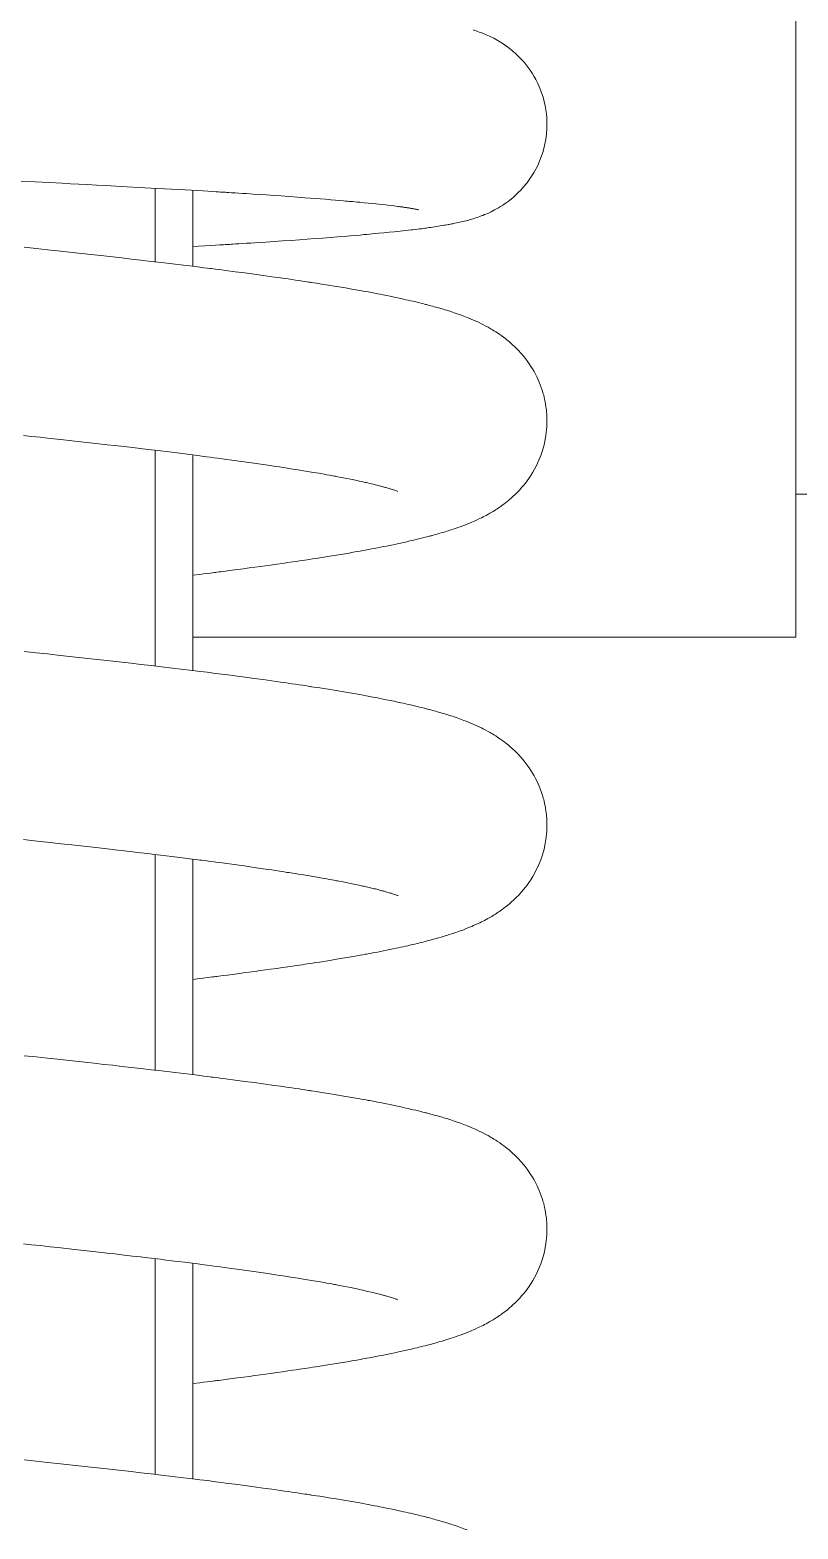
# Model space of a CAD drawing. Extents: x 104.2 to 172.2, y 134.1 to 160.6.
# Drawn here: x 150.598 to 151.872, y 141.148 to 143.634 of the extents above; entities that cross this region are included whole.
import ezdxf

# ---------------------------------------------------------------- set-up
doc = ezdxf.new("R2010")
doc.units = 0
doc.header["$LTSCALE"] = 0.5
doc.header["$MEASUREMENT"] = 0
doc.layers.add('AM_5', color=3, linetype='CONTINUOUS', lineweight=15)

msp = doc.modelspace()

# ---------------------------------------------------------------- linework, layer by layer
at = {"layer": 'AM_5', "color": 0, "ltscale": 0.75}
for p, q in [((151.86848, 145.50239), (151.86848, 142.62739)), ((150.80598, 143.24976), (150.80598, 143.37179)), ((150.80598, 142.57939), (150.80598, 142.93713)), ((151.86848, 142.86414), (153.3959, 142.86414)), ((150.86848, 142.62739), (151.86848, 142.62739)), ((150.80598, 141.90903), (150.80598, 142.26677)), ((150.80598, 141.23867), (150.80598, 141.5964))]:
    msp.add_line(p, q, dxfattribs=at)
at = {"layer": 'AM_5', "color": 0, "ltscale": 0.75, "flags": 128}
for points in [[(151.3334, 143.63428), (151.33476, 143.63386), (151.33639, 143.63334), (151.33813, 143.63277), (151.34058, 143.63194), (151.34346, 143.63093), (151.34646, 143.62983), (151.34896, 143.62887), (151.35099, 143.62806), (151.35291, 143.62728), (151.35516, 143.62633), (151.35773, 143.6252), (151.36066, 143.62386), (151.36395, 143.62228), (151.36758, 143.62044), (151.37571, 143.61594), (151.38334, 143.61117), (151.39075, 143.60597), (151.39848, 143.59988), (151.4049, 143.5942), (151.41155, 143.58764), (151.41774, 143.58078), (151.42308, 143.57418), (151.42766, 143.56788), (151.43098, 143.56288), (151.43405, 143.55785), (151.43731, 143.55201), (151.44064, 143.54537), (151.44389, 143.53801), (151.44693, 143.53003), (151.44927, 143.52278), (151.45126, 143.51545), (151.45281, 143.50844), (151.45398, 143.50175), (151.45483, 143.49537), (151.45542, 143.4889), (151.45576, 143.48194), (151.45568, 143.47129), (151.45501, 143.46186), (151.45378, 143.45255), (151.45186, 143.44268), (151.4493, 143.43288), (151.44529, 143.42107), (151.44044, 143.40979), (151.43441, 143.39833), (151.42702, 143.38676), (151.42224, 143.3803), (151.41711, 143.37405), (151.41233, 143.36876), (151.40817, 143.3645), (151.40544, 143.36187), (151.40303, 143.35965), (151.40004, 143.35702), (151.3963, 143.3539), (151.39134, 143.35003), (151.38665, 143.34664), (151.38242, 143.34379), (151.37872, 143.34144), (151.37561, 143.33957), (151.37316, 143.33815), (151.37117, 143.33704), (151.36898, 143.33586), (151.36622, 143.33442), (151.36313, 143.33289), (151.3597, 143.33126), (151.35597, 143.32959), (151.35214, 143.32797), (151.34936, 143.32685), (151.34677, 143.32585), (151.34419, 143.3249), (151.34159, 143.32397), (151.33877, 143.32301), (151.33615, 143.32215), (151.33337, 143.32127), (151.3309, 143.32053), (151.32883, 143.31992), (151.32718, 143.31945), (151.3259, 143.31909), (151.32383, 143.31853), (151.32156, 143.31793), (151.31907, 143.31729), (151.31637, 143.31662), (151.31349, 143.31594), (151.31078, 143.31531), (151.3083, 143.31476), (151.30574, 143.31421), (151.30282, 143.3136), (151.29963, 143.31296), (151.29739, 143.31252), (151.29549, 143.31215), (151.29372, 143.31182), (151.29179, 143.31146), (151.28967, 143.31108), (151.28745, 143.31069), (151.28518, 143.31029), (151.28186, 143.30973), (151.27868, 143.30921), (151.27578, 143.30875), (151.27282, 143.30828), (151.2694, 143.30776), (151.26637, 143.30731), (151.26317, 143.30685), (151.26024, 143.30643), (151.25762, 143.30607), (151.25534, 143.30576), (151.25315, 143.30546), (151.2506, 143.30512), (151.24765, 143.30474), (151.24429, 143.30431), (151.24088, 143.30388), (151.23691, 143.30339), (151.23351, 143.30299), (151.23034, 143.30261), (151.22625, 143.30214), (151.22163, 143.30162), (151.21686, 143.30109), (151.21202, 143.30057), (151.20713, 143.30005), (151.2021, 143.29953), (151.19385, 143.29869), (151.18524, 143.29785), (151.17708, 143.29706), (151.17128, 143.29652), (151.16597, 143.29603), (151.16124, 143.29559), (151.15699, 143.29521), (151.15241, 143.2948), (151.14566, 143.29421), (151.13804, 143.29355), (151.12949, 143.29283), (151.11924, 143.29198), (151.10812, 143.29108), (151.09634, 143.29014), (151.0839, 143.28918), (151.07075, 143.28819), (151.05826, 143.28727), (151.04516, 143.28632), (151.03146, 143.28536), (151.01713, 143.28437), (151.00291, 143.28341), (150.98935, 143.28251), (150.97647, 143.28167), (150.96434, 143.2809), (150.95758, 143.28047), (150.9511, 143.28006), (150.9449, 143.27968), (150.93933, 143.27934), (150.93491, 143.27907), (150.93165, 143.27887), (150.92965, 143.27875), (150.92792, 143.27864), (150.92556, 143.2785), (150.92259, 143.27832), (150.91899, 143.27811), (150.91313, 143.27776), (150.9061, 143.27734), (150.89789, 143.27686), (150.88844, 143.27631), (150.87774, 143.27569), (150.86848, 143.27516)], [(151.24277, 143.33609), (151.2427, 143.3361), (151.24255, 143.33614), (151.24232, 143.3362), (151.24196, 143.33628), (151.24145, 143.33639), (151.24079, 143.33653), (151.23998, 143.3367), (151.23885, 143.33693), (151.23777, 143.33714), (151.23677, 143.33733), (151.23562, 143.33755), (151.23426, 143.33779), (151.2332, 143.33798), (151.232, 143.33818), (151.23066, 143.33841), (151.22916, 143.33866), (151.22774, 143.33888), (151.22648, 143.33908), (151.22549, 143.33924), (151.22467, 143.33936), (151.22382, 143.33949), (151.22272, 143.33966), (151.22136, 143.33986), (151.21973, 143.3401), (151.21808, 143.34033), (151.21662, 143.34054), (151.21531, 143.34072), (151.21423, 143.34087), (151.2131, 143.34102), (151.21178, 143.3412), (151.21027, 143.3414), (151.20858, 143.34162), (151.20227, 143.34242), (151.19565, 143.34322), (151.18848, 143.34405), (151.18274, 143.34468), (151.17722, 143.34527), (151.1719, 143.34583), (151.16602, 143.34643), (151.15939, 143.3471), (151.15239, 143.34778), (151.14536, 143.34845), (151.14097, 143.34886), (151.13689, 143.34924), (151.13332, 143.34957), (151.13028, 143.34984), (151.12768, 143.35007), (151.12488, 143.35032), (151.12174, 143.3506), (151.11828, 143.3509), (151.11213, 143.35144), (151.10509, 143.35204), (151.09712, 143.3527), (151.08847, 143.35341), (151.07206, 143.35472), (151.05439, 143.35608), (151.03539, 143.35749), (151.01502, 143.35894), (151.00282, 143.35979), (150.9908, 143.36062), (150.97924, 143.36139), (150.96815, 143.36212), (150.95759, 143.36281), (150.95097, 143.36323), (150.94459, 143.36364), (150.93846, 143.36402), (150.93272, 143.36438), (150.92803, 143.36467), (150.92448, 143.36489), (150.92235, 143.36502), (150.9209, 143.36511), (150.9191, 143.36522), (150.91679, 143.36536), (150.91397, 143.36553), (150.91064, 143.36573), (150.90678, 143.36597), (150.90062, 143.36633), (150.89345, 143.36676), (150.88524, 143.36724), (150.87596, 143.36779), (150.86639, 143.36835), (150.85586, 143.36896), (150.8444, 143.36961), (150.8328, 143.37028), (150.82133, 143.37093), (150.81, 143.37156), (150.79882, 143.37219), (150.77875, 143.3733), (150.75927, 143.37436), (150.74042, 143.37539), (150.72417, 143.37626), (150.70849, 143.37709), (150.69341, 143.37789), (150.67896, 143.37864), (150.66514, 143.37936), (150.65158, 143.38006), (150.6299, 143.38117), (150.60703, 143.38233), (150.58296, 143.38353)], [(150.58854, 143.27383), (150.60849, 143.2717), (150.627, 143.26972), (150.64409, 143.26787), (150.65895, 143.26626), (150.67373, 143.26464), (150.68897, 143.26297), (150.70463, 143.26124), (150.72071, 143.25945), (150.73537, 143.25781), (150.7504, 143.25612), (150.76603, 143.25435), (150.78228, 143.2525), (150.79915, 143.25056), (150.81661, 143.24851), (150.83464, 143.24637), (150.85312, 143.24414), (150.86316, 143.24292), (150.87205, 143.24183), (150.87981, 143.24086), (150.88646, 143.24003), (150.89201, 143.23934), (150.89648, 143.23877), (150.89926, 143.23842), (150.90232, 143.23804), (150.90619, 143.23754), (150.91088, 143.23694), (150.91636, 143.23624), (150.92264, 143.23543), (150.93867, 143.23334), (150.95448, 143.23125), (150.96989, 143.22917), (150.98489, 143.22712), (150.99952, 143.22509), (151.0139, 143.22306), (151.02015, 143.22216), (151.02635, 143.22127), (151.0325, 143.22037), (151.03861, 143.21948), (151.04466, 143.21859), (151.05033, 143.21775), (151.05413, 143.21718), (151.05738, 143.21669), (151.06008, 143.21628), (151.06223, 143.21596), (151.06384, 143.21572), (151.0654, 143.21548), (151.06895, 143.21494), (151.07354, 143.21423), (151.07915, 143.21336), (151.08574, 143.21232), (151.09328, 143.21112), (151.10588, 143.20908), (151.11876, 143.20693), (151.13187, 143.20467), (151.14518, 143.20232), (151.15101, 143.20126), (151.15574, 143.2004), (151.15928, 143.19974), (151.16181, 143.19927), (151.16442, 143.19878), (151.16732, 143.19823), (151.17048, 143.19762), (151.17451, 143.19684), (151.17894, 143.19598), (151.18394, 143.19499), (151.18949, 143.19388), (151.19559, 143.19263), (151.2021, 143.19128), (151.20786, 143.19006), (151.2131, 143.18892), (151.21779, 143.18789), (151.22191, 143.18697), (151.22578, 143.1861), (151.22959, 143.18522), (151.23371, 143.18426), (151.23819, 143.1832), (151.24263, 143.18213), (151.24646, 143.18119), (151.24969, 143.18038), (151.2525, 143.17968), (151.25428, 143.17922), (151.25595, 143.17879), (151.2575, 143.17839), (151.25897, 143.17801), (151.26077, 143.17754), (151.26305, 143.17693), (151.26578, 143.1762), (151.26888, 143.17536), (151.27168, 143.17458), (151.27404, 143.17392), (151.276, 143.17337), (151.27784, 143.17284), (151.27974, 143.17229), (151.28169, 143.17172), (151.28378, 143.1711), (151.28615, 143.17039), (151.28949, 143.16936), (151.29295, 143.16828), (151.29611, 143.16726), (151.299, 143.16632), (151.30169, 143.16542), (151.30692, 143.16363), (151.31244, 143.16166), (151.31803, 143.15957), (151.32317, 143.15757), (151.32783, 143.15568), (151.33133, 143.15421), (151.33562, 143.15234), (151.33949, 143.15059), (151.34321, 143.14885), (151.34695, 143.14704), (151.3506, 143.1452), (151.35452, 143.14315), (151.35813, 143.14118), (151.36142, 143.13932), (151.36321, 143.13828), (151.36537, 143.137), (151.36787, 143.13548), (151.3707, 143.1337), (151.37376, 143.13171), (151.37747, 143.12921), (151.38092, 143.12677), (151.3841, 143.12443), (151.38684, 143.12234), (151.38915, 143.12052), (151.39122, 143.11884), (151.39356, 143.11688), (151.39814, 143.11287), (151.403, 143.10832), (151.40795, 143.10333), (151.41288, 143.09796), (151.41785, 143.09208), (151.42288, 143.08556), (151.42635, 143.08065), (151.42927, 143.07624), (151.43183, 143.0721), (151.43428, 143.06787), (151.43677, 143.06329), (151.43943, 143.05797), (151.44117, 143.05422), (151.44291, 143.0502), (151.44463, 143.04592), (151.4463, 143.0414), (151.44782, 143.03689), (151.44899, 143.03312), (151.44969, 143.03068), (151.45032, 143.02838), (151.45106, 143.02544), (151.4519, 143.02183), (151.45276, 143.0177), (151.45346, 143.01389), (151.4541, 143.0098), (151.45455, 143.0065), (151.45485, 143.00391), (151.45513, 143.00106), (151.45541, 142.99755), (151.45565, 142.99341), (151.4558, 142.98758), (151.45575, 142.98158), (151.4555, 142.9759), (151.45513, 142.97112), (151.45408, 142.96223), (151.45289, 142.95516), (151.45093, 142.94621), (151.44827, 142.93673), (151.44548, 142.92853), (151.44233, 142.92064), (151.4379, 142.91111), (151.4323, 142.90089), (151.42879, 142.89522), (151.42558, 142.89043), (151.42278, 142.88652), (151.41998, 142.88281), (151.41694, 142.879), (151.41377, 142.87526), (151.41072, 142.87183), (151.40843, 142.86937), (151.4059, 142.86676), (151.40305, 142.86393), (151.39991, 142.86095), (151.39767, 142.85891), (151.3958, 142.85725), (151.39431, 142.85596), (151.39303, 142.85487), (151.3915, 142.85359), (151.38954, 142.852), (151.38713, 142.85009), (151.38433, 142.84795), (151.38164, 142.84596), (151.37917, 142.84419), (151.37694, 142.84264), (151.37497, 142.84129), (151.37266, 142.83976), (151.37045, 142.83834), (151.36835, 142.83702), (151.36634, 142.83579), (151.36407, 142.83443), (151.36111, 142.83271), (151.35776, 142.83082), (151.35467, 142.82914), (151.35203, 142.82774), (151.34969, 142.82654), (151.34725, 142.82531), (151.34467, 142.82405), (151.34191, 142.82273), (151.33785, 142.82086), (151.33398, 142.81914), (151.33117, 142.81793), (151.3275, 142.81639), (151.32338, 142.81472), (151.31964, 142.81325), (151.31604, 142.81188), (151.31202, 142.81039), (151.30793, 142.80893), (151.30397, 142.80755), (151.30036, 142.80634), (151.29756, 142.80541), (151.29481, 142.80452), (151.29211, 142.80366), (151.28942, 142.80282), (151.28667, 142.80198), (151.28355, 142.80104), (151.28014, 142.80003), (151.27662, 142.79901), (151.27338, 142.79809), (151.27043, 142.79727), (151.26779, 142.79655), (151.26583, 142.79602), (151.26409, 142.79555), (151.26215, 142.79503), (151.25977, 142.7944), (151.25694, 142.79367), (151.25364, 142.79282), (151.24967, 142.79181), (151.24613, 142.79093), (151.24303, 142.79017), (151.24037, 142.78953), (151.23676, 142.78866), (151.23261, 142.78768), (151.22851, 142.78673), (151.22473, 142.78587), (151.221, 142.78503), (151.21727, 142.7842), (151.2136, 142.78339), (151.20961, 142.78252), (151.20537, 142.78162), (151.2006, 142.78061), (151.19529, 142.77951), (151.18955, 142.77834), (151.18476, 142.77737), (151.17976, 142.77638), (151.17454, 142.77536), (151.16931, 142.77436), (151.16464, 142.77347), (151.16059, 142.77271), (151.15719, 142.77208), (151.1544, 142.77156), (151.15058, 142.77086), (151.146, 142.77003), (151.14065, 142.76907), (151.13449, 142.76799), (151.12761, 142.76679), (151.11009, 142.76382), (151.09248, 142.76095), (151.08555, 142.75985), (151.07876, 142.75878), (151.07252, 142.75782), (151.06687, 142.75695), (151.0621, 142.75622), (151.05788, 142.75559), (151.054, 142.75501), (151.04977, 142.75437), (151.04511, 142.75368), (151.04, 142.75293), (151.03444, 142.75211), (151.02608, 142.7509), (151.01706, 142.7496), (151.00743, 142.74823), (150.99717, 142.74679), (150.98896, 142.74565), (150.98038, 142.74446), (150.97141, 142.74324), (150.96204, 142.74197), (150.95227, 142.74066), (150.94252, 142.73937), (150.93377, 142.73822), (150.92607, 142.73722), (150.91946, 142.73636), (150.91501, 142.73579), (150.91126, 142.73531), (150.90822, 142.73492), (150.90589, 142.73462), (150.90374, 142.73435), (150.90097, 142.734), (150.89689, 142.73348), (150.89193, 142.73286), (150.88614, 142.73213), (150.8802, 142.73139), (150.86848, 142.72994)], [(151.20858, 142.86883), (151.20856, 142.86884), (151.20819, 142.869), (151.20746, 142.86929), (151.20639, 142.86971), (151.20492, 142.87025), (151.20308, 142.8709), (151.20123, 142.87152), (151.19929, 142.87215), (151.19718, 142.87282), (151.19589, 142.87321), (151.19426, 142.8737), (151.19228, 142.87429), (151.19037, 142.87484), (151.1887, 142.87532), (151.18726, 142.87572), (151.18599, 142.87607), (151.18478, 142.8764), (151.1836, 142.87672), (151.18207, 142.87713), (151.18006, 142.87767), (151.178, 142.87821), (151.17562, 142.87882), (151.17332, 142.8794), (151.17119, 142.87993), (151.16923, 142.88042), (151.16741, 142.88086), (151.1645, 142.88156), (151.16154, 142.88227), (151.1586, 142.88295), (151.15612, 142.88352), (151.15405, 142.88399), (151.15227, 142.88439), (151.15014, 142.88486), (151.14757, 142.88543), (151.14452, 142.8861), (151.14099, 142.88686), (151.13004, 142.88914), (151.11787, 142.89158), (151.11426, 142.89228), (151.11121, 142.89287), (151.10873, 142.89334), (151.10681, 142.8937), (151.10478, 142.89408), (151.10238, 142.89453), (151.09905, 142.89515), (151.09517, 142.89586), (151.09075, 142.89666), (151.08609, 142.8975), (151.0774, 142.89902), (151.06826, 142.90059), (151.05864, 142.9022), (151.04861, 142.90384), (151.04328, 142.90469), (151.03852, 142.90545), (151.03433, 142.90611), (151.03073, 142.90667), (151.02775, 142.90713), (151.02508, 142.90755), (151.02183, 142.90805), (151.01748, 142.90871), (151.01231, 142.9095), (151.00629, 142.91041), (150.99949, 142.91142), (150.99248, 142.91246), (150.97316, 142.91527), (150.95328, 142.91809), (150.93285, 142.92091), (150.92468, 142.92202), (150.91682, 142.92308), (150.90957, 142.92405), (150.90297, 142.92493), (150.89703, 142.92571), (150.89175, 142.9264), (150.88717, 142.927), (150.88327, 142.9275), (150.87998, 142.92793), (150.87637, 142.92839), (150.87222, 142.92892), (150.86751, 142.92953), (150.85522, 142.93108), (150.84218, 142.93271), (150.83332, 142.93381), (150.82413, 142.93493), (150.81462, 142.93609), (150.80455, 142.93731), (150.79343, 142.93863), (150.78147, 142.94004), (150.76846, 142.94156), (150.75436, 142.9432), (150.73912, 142.94495), (150.72609, 142.94643), (150.71229, 142.948), (150.69771, 142.94964), (150.68257, 142.95134), (150.66781, 142.95299), (150.64928, 142.95504), (150.63169, 142.95697), (150.61508, 142.95878), (150.60089, 142.96032), (150.58757, 142.96175)], [(150.58854, 142.60347), (150.60849, 142.60134), (150.627, 142.59935), (150.64409, 142.59751), (150.65895, 142.59589), (150.67373, 142.59428), (150.68897, 142.5926), (150.70463, 142.59087), (150.72071, 142.58909), (150.73537, 142.58745), (150.7504, 142.58576), (150.76603, 142.58399), (150.78228, 142.58214), (150.79915, 142.58019), (150.81661, 142.57815), (150.83464, 142.57601), (150.85312, 142.57378), (150.86316, 142.57255), (150.87205, 142.57146), (150.87981, 142.5705), (150.88646, 142.56967), (150.89201, 142.56897), (150.89648, 142.56841), (150.89926, 142.56806), (150.90232, 142.56767), (150.90619, 142.56718), (150.91088, 142.56658), (150.91636, 142.56588), (150.92264, 142.56507), (150.93867, 142.56298), (150.95448, 142.56088), (150.96989, 142.55881), (150.98489, 142.55676), (150.99952, 142.55472), (151.0139, 142.55269), (151.02015, 142.5518), (151.02635, 142.5509), (151.0325, 142.55001), (151.03861, 142.54912), (151.04466, 142.54823), (151.05033, 142.54738), (151.05413, 142.54681), (151.05738, 142.54633), (151.06008, 142.54592), (151.06223, 142.5456), (151.06384, 142.54535), (151.0654, 142.54512), (151.06895, 142.54457), (151.07354, 142.54387), (151.07915, 142.543), (151.08574, 142.54196), (151.09328, 142.54076), (151.10588, 142.53871), (151.11876, 142.53656), (151.13187, 142.53431), (151.14518, 142.53195), (151.15101, 142.5309), (151.15574, 142.53003), (151.15928, 142.52938), (151.16181, 142.5289), (151.16442, 142.52841), (151.16732, 142.52786), (151.17048, 142.52726), (151.17451, 142.52648), (151.17894, 142.52562), (151.18394, 142.52463), (151.18949, 142.52351), (151.19559, 142.52227), (151.2021, 142.52091), (151.20786, 142.51969), (151.2131, 142.51856), (151.21779, 142.51753), (151.22191, 142.51661), (151.22578, 142.51573), (151.22959, 142.51486), (151.23371, 142.5139), (151.23819, 142.51284), (151.24263, 142.51176), (151.24646, 142.51083), (151.24969, 142.51002), (151.2525, 142.50931), (151.25428, 142.50886), (151.25595, 142.50843), (151.2575, 142.50803), (151.25897, 142.50765), (151.26077, 142.50717), (151.26305, 142.50657), (151.26578, 142.50584), (151.26888, 142.50499), (151.27168, 142.50422), (151.27404, 142.50356), (151.276, 142.50301), (151.27784, 142.50248), (151.27974, 142.50193), (151.28169, 142.50136), (151.28378, 142.50073), (151.28615, 142.50002), (151.28949, 142.499), (151.29295, 142.49791), (151.29611, 142.4969), (151.299, 142.49596), (151.30169, 142.49506), (151.30692, 142.49326), (151.31244, 142.49129), (151.31803, 142.48921), (151.32317, 142.48721), (151.32783, 142.48532), (151.33133, 142.48385), (151.33562, 142.48198), (151.33949, 142.48023), (151.34321, 142.47849), (151.34695, 142.47667), (151.3506, 142.47483), (151.35452, 142.47278), (151.35813, 142.47082), (151.36142, 142.46896), (151.36321, 142.46792), (151.36537, 142.46664), (151.36787, 142.46511), (151.3707, 142.46334), (151.37376, 142.46135), (151.37747, 142.45884), (151.38092, 142.45641), (151.3841, 142.45407), (151.38684, 142.45198), (151.38915, 142.45015), (151.39122, 142.44848), (151.39356, 142.44652), (151.39814, 142.44251), (151.403, 142.43796), (151.40795, 142.43297), (151.41288, 142.4276), (151.41785, 142.42172), (151.42288, 142.4152), (151.42635, 142.41029), (151.42927, 142.40588), (151.43183, 142.40174), (151.43428, 142.39751), (151.43677, 142.39293), (151.43943, 142.38761), (151.44117, 142.38386), (151.44291, 142.37984), (151.44463, 142.37555), (151.4463, 142.37104), (151.44782, 142.36653), (151.44899, 142.36276), (151.44969, 142.36032), (151.45032, 142.35802), (151.45106, 142.35507), (151.4519, 142.35147), (151.45276, 142.34734), (151.45346, 142.34353), (151.4541, 142.33944), (151.45455, 142.33614), (151.45485, 142.33355), (151.45513, 142.3307), (151.45541, 142.32719), (151.45565, 142.32304), (151.4558, 142.31722), (151.45575, 142.31121), (151.4555, 142.30554), (151.45513, 142.30076), (151.45408, 142.29187), (151.45289, 142.2848), (151.45093, 142.27584), (151.44827, 142.26636), (151.44548, 142.25816), (151.44233, 142.25028), (151.4379, 142.24075), (151.4323, 142.23053), (151.42879, 142.22485), (151.42558, 142.22006), (151.42278, 142.21615), (151.41998, 142.21244), (151.41694, 142.20864), (151.41377, 142.20489), (151.41072, 142.20146), (151.40843, 142.19901), (151.4059, 142.1964), (151.40305, 142.19357), (151.39991, 142.19059), (151.39767, 142.18855), (151.3958, 142.18688), (151.39431, 142.18559), (151.39303, 142.18451), (151.3915, 142.18323), (151.38954, 142.18163), (151.38713, 142.17973), (151.38433, 142.17758), (151.38164, 142.17559), (151.37917, 142.17382), (151.37694, 142.17227), (151.37497, 142.17093), (151.37266, 142.1694), (151.37045, 142.16798), (151.36835, 142.16666), (151.36634, 142.16542), (151.36407, 142.16407), (151.36111, 142.16234), (151.35776, 142.16046), (151.35467, 142.15878), (151.35203, 142.15738), (151.34969, 142.15618), (151.34725, 142.15495), (151.34467, 142.15369), (151.34191, 142.15237), (151.33785, 142.1505), (151.33398, 142.14877), (151.33117, 142.14756), (151.3275, 142.14602), (151.32338, 142.14435), (151.31964, 142.14289), (151.31604, 142.14152), (151.31202, 142.14003), (151.30793, 142.13857), (151.30397, 142.13719), (151.30036, 142.13597), (151.29756, 142.13505), (151.29481, 142.13416), (151.29211, 142.1333), (151.28942, 142.13246), (151.28667, 142.13161), (151.28355, 142.13067), (151.28014, 142.12967), (151.27662, 142.12865), (151.27338, 142.12773), (151.27043, 142.12691), (151.26779, 142.12618), (151.26583, 142.12565), (151.26409, 142.12518), (151.26215, 142.12467), (151.25977, 142.12404), (151.25694, 142.1233), (151.25364, 142.12245), (151.24967, 142.12145), (151.24613, 142.12057), (151.24303, 142.11981), (151.24037, 142.11916), (151.23676, 142.1183), (151.23261, 142.11732), (151.22851, 142.11637), (151.22473, 142.11551), (151.221, 142.11466), (151.21727, 142.11383), (151.2136, 142.11303), (151.20961, 142.11216), (151.20537, 142.11125), (151.2006, 142.11025), (151.19529, 142.10914), (151.18955, 142.10797), (151.18476, 142.10701), (151.17976, 142.10602), (151.17454, 142.105), (151.16931, 142.10399), (151.16464, 142.10311), (151.16059, 142.10235), (151.15719, 142.10171), (151.1544, 142.1012), (151.15058, 142.1005), (151.146, 142.09967), (151.14065, 142.09871), (151.13449, 142.09762), (151.12761, 142.09643), (151.11009, 142.09346), (151.09248, 142.09059), (151.08555, 142.08949), (151.07876, 142.08842), (151.07252, 142.08745), (151.06687, 142.08658), (151.0621, 142.08586), (151.05788, 142.08522), (151.054, 142.08464), (151.04977, 142.08401), (151.04511, 142.08332), (151.04, 142.08256), (151.03444, 142.08175), (151.02608, 142.08053), (151.01706, 142.07924), (151.00743, 142.07787), (150.99717, 142.07642), (150.98896, 142.07528), (150.98038, 142.0741), (150.97141, 142.07287), (150.96204, 142.07161), (150.95227, 142.0703), (150.94252, 142.06901), (150.93377, 142.06786), (150.92607, 142.06685), (150.91946, 142.066), (150.91501, 142.06543), (150.91126, 142.06494), (150.90822, 142.06456), (150.90589, 142.06426), (150.90374, 142.06399), (150.90097, 142.06363), (150.89689, 142.06312), (150.89193, 142.06249), (150.88614, 142.06177), (150.8802, 142.06102), (150.86848, 142.05958)], [(151.20858, 142.19847), (151.20856, 142.19848), (151.20819, 142.19864), (151.20746, 142.19893), (151.20639, 142.19934), (151.20492, 142.19989), (151.20308, 142.20053), (151.20123, 142.20116), (151.19929, 142.20179), (151.19718, 142.20245), (151.19589, 142.20285), (151.19426, 142.20334), (151.19228, 142.20392), (151.19037, 142.20448), (151.1887, 142.20495), (151.18726, 142.20536), (151.18599, 142.20571), (151.18478, 142.20604), (151.1836, 142.20636), (151.18207, 142.20677), (151.18006, 142.2073), (151.178, 142.20784), (151.17562, 142.20845), (151.17332, 142.20904), (151.17119, 142.20957), (151.16923, 142.21005), (151.16741, 142.2105), (151.1645, 142.2112), (151.16154, 142.2119), (151.1586, 142.21258), (151.15612, 142.21316), (151.15405, 142.21363), (151.15227, 142.21403), (151.15014, 142.2145), (151.14757, 142.21507), (151.14452, 142.21573), (151.14099, 142.21649), (151.13004, 142.21878), (151.11787, 142.22121), (151.11426, 142.22192), (151.11121, 142.2225), (151.10873, 142.22298), (151.10681, 142.22334), (151.10478, 142.22372), (151.10238, 142.22417), (151.09905, 142.22479), (151.09517, 142.2255), (151.09075, 142.2263), (151.08609, 142.22713), (151.0774, 142.22866), (151.06826, 142.23022), (151.05864, 142.23183), (151.04861, 142.23347), (151.04328, 142.23433), (151.03852, 142.23509), (151.03433, 142.23574), (151.03073, 142.23631), (151.02775, 142.23677), (151.02508, 142.23718), (151.02183, 142.23768), (151.01748, 142.23835), (151.01231, 142.23914), (151.00629, 142.24004), (150.99949, 142.24106), (150.99248, 142.2421), (150.97316, 142.24491), (150.95328, 142.24772), (150.93285, 142.25055), (150.92468, 142.25166), (150.91682, 142.25272), (150.90957, 142.25369), (150.90297, 142.25456), (150.89703, 142.25535), (150.89175, 142.25604), (150.88717, 142.25663), (150.88327, 142.25714), (150.87998, 142.25756), (150.87637, 142.25803), (150.87222, 142.25856), (150.86751, 142.25916), (150.85522, 142.26072), (150.84218, 142.26235), (150.83332, 142.26344), (150.82413, 142.26457), (150.81462, 142.26573), (150.80455, 142.26694), (150.79343, 142.26827), (150.78147, 142.26968), (150.76846, 142.2712), (150.75436, 142.27283), (150.73912, 142.27458), (150.72609, 142.27607), (150.71229, 142.27763), (150.69771, 142.27928), (150.68257, 142.28098), (150.66781, 142.28262), (150.64928, 142.28467), (150.63169, 142.28661), (150.61508, 142.28842), (150.60089, 142.28995), (150.58757, 142.29139)], [(150.58854, 141.93311), (150.60849, 141.93098), (150.627, 141.92899), (150.64409, 141.92714), (150.65895, 141.92553), (150.67373, 141.92391), (150.68897, 141.92224), (150.70463, 141.92051), (150.72071, 141.91872), (150.73537, 141.91709), (150.7504, 141.9154), (150.76603, 141.91363), (150.78228, 141.91177), (150.79915, 141.90983), (150.81661, 141.90778), (150.83464, 141.90565), (150.85312, 141.90342), (150.86316, 141.90219), (150.87205, 141.9011), (150.87981, 141.90014), (150.88646, 141.89931), (150.89201, 141.89861), (150.89648, 141.89805), (150.89926, 141.8977), (150.90232, 141.89731), (150.90619, 141.89682), (150.91088, 141.89622), (150.91636, 141.89551), (150.92264, 141.8947), (150.93867, 141.89261), (150.95448, 141.89052), (150.96989, 141.88844), (150.98489, 141.88639), (150.99952, 141.88436), (151.0139, 141.88233), (151.02015, 141.88143), (151.02635, 141.88054), (151.0325, 141.87965), (151.03861, 141.87875), (151.04466, 141.87786), (151.05033, 141.87702), (151.05413, 141.87645), (151.05738, 141.87596), (151.06008, 141.87556), (151.06223, 141.87523), (151.06384, 141.87499), (151.0654, 141.87475), (151.06895, 141.87421), (151.07354, 141.8735), (151.07915, 141.87263), (151.08574, 141.8716), (151.09328, 141.8704), (151.10588, 141.86835), (151.11876, 141.8662), (151.13187, 141.86395), (151.14518, 141.86159), (151.15101, 141.86054), (151.15574, 141.85967), (151.15928, 141.85901), (151.16181, 141.85854), (151.16442, 141.85805), (151.16732, 141.8575), (151.17048, 141.85689), (151.17451, 141.85612), (151.17894, 141.85525), (151.18394, 141.85427), (151.18949, 141.85315), (151.19559, 141.85191), (151.2021, 141.85055), (151.20786, 141.84933), (151.2131, 141.8482), (151.21779, 141.84716), (151.22191, 141.84624), (151.22578, 141.84537), (151.22959, 141.84449), (151.23371, 141.84353), (151.23819, 141.84247), (151.24263, 141.8414), (151.24646, 141.84046), (151.24969, 141.83966), (151.2525, 141.83895), (151.25428, 141.83849), (151.25595, 141.83807), (151.2575, 141.83766), (151.25897, 141.83728), (151.26077, 141.83681), (151.26305, 141.83621), (151.26578, 141.83547), (151.26888, 141.83463), (151.27168, 141.83386), (151.27404, 141.83319), (151.276, 141.83264), (151.27784, 141.83211), (151.27974, 141.83156), (151.28169, 141.83099), (151.28378, 141.83037), (151.28615, 141.82966), (151.28949, 141.82863), (151.29295, 141.82755), (151.29611, 141.82654), (151.299, 141.82559), (151.30169, 141.82469), (151.30692, 141.8229), (151.31244, 141.82093), (151.31803, 141.81885), (151.32317, 141.81684), (151.32783, 141.81495), (151.33133, 141.81348), (151.33562, 141.81162), (151.33949, 141.80987), (151.34321, 141.80813), (151.34695, 141.80631), (151.3506, 141.80447), (151.35452, 141.80242), (151.35813, 141.80046), (151.36142, 141.79859), (151.36321, 141.79756), (151.36537, 141.79628), (151.36787, 141.79475), (151.3707, 141.79297), (151.37376, 141.79099), (151.37747, 141.78848), (151.38092, 141.78604), (151.3841, 141.78371), (151.38684, 141.78161), (151.38915, 141.77979), (151.39122, 141.77812), (151.39356, 141.77616), (151.39814, 141.77215), (151.403, 141.76759), (151.40795, 141.76261), (151.41288, 141.75723), (151.41785, 141.75135), (151.42288, 141.74483), (151.42635, 141.73992), (151.42927, 141.73551), (151.43183, 141.73138), (151.43428, 141.72715), (151.43677, 141.72256), (151.43943, 141.71725), (151.44117, 141.7135), (151.44291, 141.70947), (151.44463, 141.70519), (151.4463, 141.70067), (151.44782, 141.69617), (151.44899, 141.69239), (151.44969, 141.68995), (151.45032, 141.68766), (151.45106, 141.68471), (151.4519, 141.68111), (151.45276, 141.67697), (151.45346, 141.67317), (151.4541, 141.66908), (151.45455, 141.66577), (151.45485, 141.66318), (151.45513, 141.66034), (151.45541, 141.65683), (151.45565, 141.65268), (151.4558, 141.64685), (151.45575, 141.64085), (151.4555, 141.63518), (151.45513, 141.63039), (151.45408, 141.6215), (151.45289, 141.61443), (151.45093, 141.60548), (151.44827, 141.596), (151.44548, 141.5878), (151.44233, 141.57991), (151.4379, 141.57038), (151.4323, 141.56016), (151.42879, 141.55449), (151.42558, 141.5497), (151.42278, 141.54579), (151.41998, 141.54208), (151.41694, 141.53827), (151.41377, 141.53453), (151.41072, 141.5311), (151.40843, 141.52864), (151.4059, 141.52603), (151.40305, 141.52321), (151.39991, 141.52023), (151.39767, 141.51818), (151.3958, 141.51652), (151.39431, 141.51523), (151.39303, 141.51415), (151.3915, 141.51286), (151.38954, 141.51127), (151.38713, 141.50936), (151.38433, 141.50722), (151.38164, 141.50523), (151.37917, 141.50346), (151.37694, 141.50191), (151.37497, 141.50057), (151.37266, 141.49904), (151.37045, 141.49761), (151.36835, 141.4963), (151.36634, 141.49506), (151.36407, 141.4937), (151.36111, 141.49198), (151.35776, 141.49009), (151.35467, 141.48841), (151.35203, 141.48701), (151.34969, 141.48581), (151.34725, 141.48459), (151.34467, 141.48332), (151.34191, 141.48201), (151.33785, 141.48013), (151.33398, 141.47841), (151.33117, 141.4772), (151.3275, 141.47566), (151.32338, 141.47399), (151.31964, 141.47252), (151.31604, 141.47115), (151.31202, 141.46967), (151.30793, 141.4682), (151.30397, 141.46683), (151.30036, 141.46561), (151.29756, 141.46468), (151.29481, 141.46379), (151.29211, 141.46294), (151.28942, 141.46209), (151.28667, 141.46125), (151.28355, 141.46031), (151.28014, 141.4593), (151.27662, 141.45829), (151.27338, 141.45737), (151.27043, 141.45655), (151.26779, 141.45582), (151.26583, 141.45529), (151.26409, 141.45482), (151.26215, 141.4543), (151.25977, 141.45368), (151.25694, 141.45294), (151.25364, 141.45209), (151.24967, 141.45109), (151.24613, 141.45021), (151.24303, 141.44945), (151.24037, 141.4488), (151.23676, 141.44794), (151.23261, 141.44696), (151.22851, 141.44601), (151.22473, 141.44514), (151.221, 141.4443), (151.21727, 141.44347), (151.2136, 141.44266), (151.20961, 141.4418), (151.20537, 141.44089), (151.2006, 141.43988), (151.19529, 141.43878), (151.18955, 141.43761), (151.18476, 141.43665), (151.17976, 141.43566), (151.17454, 141.43464), (151.16931, 141.43363), (151.16464, 141.43274), (151.16059, 141.43198), (151.15719, 141.43135), (151.1544, 141.43083), (151.15058, 141.43014), (151.146, 141.42931), (151.14065, 141.42835), (151.13449, 141.42726), (151.12761, 141.42606), (151.11009, 141.4231), (151.09248, 141.42023), (151.08555, 141.41912), (151.07876, 141.41806), (151.07252, 141.41709), (151.06687, 141.41622), (151.0621, 141.4155), (151.05788, 141.41486), (151.054, 141.41428), (151.04977, 141.41365), (151.04511, 141.41295), (151.04, 141.4122), (151.03444, 141.41139), (151.02608, 141.41017), (151.01706, 141.40887), (151.00743, 141.4075), (150.99717, 141.40606), (150.98896, 141.40492), (150.98038, 141.40374), (150.97141, 141.40251), (150.96204, 141.40124), (150.95227, 141.39994), (150.94252, 141.39864), (150.93377, 141.39749), (150.92607, 141.39649), (150.91946, 141.39563), (150.91501, 141.39506), (150.91126, 141.39458), (150.90822, 141.39419), (150.90589, 141.3939), (150.90374, 141.39362), (150.90097, 141.39327), (150.89689, 141.39275), (150.89193, 141.39213), (150.88614, 141.3914), (150.8802, 141.39066), (150.86848, 141.38922)], [(151.20858, 141.5281), (151.20856, 141.52811), (151.20819, 141.52827), (151.20746, 141.52857), (151.20639, 141.52898), (151.20492, 141.52952), (151.20308, 141.53017), (151.20123, 141.5308), (151.19929, 141.53142), (151.19718, 141.53209), (151.19589, 141.53248), (151.19426, 141.53298), (151.19228, 141.53356), (151.19037, 141.53411), (151.1887, 141.53459), (151.18726, 141.53499), (151.18599, 141.53534), (151.18478, 141.53568), (151.1836, 141.536), (151.18207, 141.53641), (151.18006, 141.53694), (151.178, 141.53748), (151.17562, 141.53809), (151.17332, 141.53867), (151.17119, 141.53921), (151.16923, 141.53969), (151.16741, 141.54014), (151.1645, 141.54084), (151.16154, 141.54154), (151.1586, 141.54222), (151.15612, 141.54279), (151.15405, 141.54326), (151.15227, 141.54366), (151.15014, 141.54414), (151.14757, 141.54471), (151.14452, 141.54537), (151.14099, 141.54613), (151.13004, 141.54842), (151.11787, 141.55085), (151.11426, 141.55155), (151.11121, 141.55214), (151.10873, 141.55261), (151.10681, 141.55297), (151.10478, 141.55336), (151.10238, 141.55381), (151.09905, 141.55442), (151.09517, 141.55513), (151.09075, 141.55593), (151.08609, 141.55677), (151.0774, 141.55829), (151.06826, 141.55986), (151.05864, 141.56147), (151.04861, 141.56311), (151.04328, 141.56396), (151.03852, 141.56472), (151.03433, 141.56538), (151.03073, 141.56594), (151.02775, 141.56641), (151.02508, 141.56682), (151.02183, 141.56732), (151.01748, 141.56799), (151.01231, 141.56877), (151.00629, 141.56968), (150.99949, 141.5707), (150.99248, 141.57173), (150.97316, 141.57454), (150.95328, 141.57736), (150.93285, 141.58018), (150.92468, 141.5813), (150.91682, 141.58236), (150.90957, 141.58332), (150.90297, 141.5842), (150.89703, 141.58498), (150.89175, 141.58567), (150.88717, 141.58627), (150.88327, 141.58677), (150.87998, 141.5872), (150.87637, 141.58766), (150.87222, 141.5882), (150.86751, 141.5888), (150.85522, 141.59035), (150.84218, 141.59198), (150.83332, 141.59308), (150.82413, 141.59421), (150.81462, 141.59536), (150.80455, 141.59658), (150.79343, 141.5979), (150.78147, 141.59932), (150.76846, 141.60084), (150.75436, 141.60247), (150.73912, 141.60422), (150.72609, 141.60571), (150.71229, 141.60727), (150.69771, 141.60892), (150.68257, 141.61061), (150.66781, 141.61226), (150.64928, 141.61431), (150.63169, 141.61624), (150.61508, 141.61805), (150.60089, 141.61959), (150.58757, 141.62103)], [(150.58854, 141.26274), (150.60849, 141.26061), (150.627, 141.25863), (150.64409, 141.25678), (150.65895, 141.25517), (150.67373, 141.25355), (150.68897, 141.25188), (150.70463, 141.25015), (150.72071, 141.24836), (150.73537, 141.24672), (150.7504, 141.24503), (150.76603, 141.24326), (150.78228, 141.24141), (150.79915, 141.23946), (150.81661, 141.23742), (150.83464, 141.23528), (150.85312, 141.23305), (150.86316, 141.23183), (150.87205, 141.23073), (150.87981, 141.22977), (150.88646, 141.22894), (150.89201, 141.22825), (150.89648, 141.22768), (150.89926, 141.22733), (150.90232, 141.22694), (150.90619, 141.22645), (150.91088, 141.22585), (150.91636, 141.22515), (150.92264, 141.22434), (150.93867, 141.22225), (150.95448, 141.22015), (150.96989, 141.21808), (150.98489, 141.21603), (150.99952, 141.214), (151.0139, 141.21196), (151.02015, 141.21107), (151.02635, 141.21018), (151.0325, 141.20928), (151.03861, 141.20839), (151.04466, 141.2075), (151.05033, 141.20666), (151.05413, 141.20609), (151.05738, 141.2056), (151.06008, 141.20519), (151.06223, 141.20487), (151.06384, 141.20462), (151.0654, 141.20439), (151.06895, 141.20384), (151.07354, 141.20314), (151.07915, 141.20227), (151.08574, 141.20123), (151.09328, 141.20003), (151.10588, 141.19798), (151.11876, 141.19584), (151.13187, 141.19358), (151.14518, 141.19123), (151.15101, 141.19017), (151.15574, 141.1893), (151.15928, 141.18865), (151.16181, 141.18818), (151.16442, 141.18768), (151.16732, 141.18714), (151.17048, 141.18653), (151.17451, 141.18575), (151.17894, 141.18489), (151.18394, 141.1839), (151.18949, 141.18279), (151.19559, 141.18154), (151.2021, 141.18019), (151.20786, 141.17896), (151.2131, 141.17783), (151.21779, 141.1768), (151.22191, 141.17588), (151.22578, 141.175), (151.22959, 141.17413), (151.23371, 141.17317), (151.23819, 141.17211), (151.24263, 141.17104), (151.24646, 141.1701), (151.24969, 141.16929), (151.2525, 141.16858), (151.25428, 141.16813), (151.25595, 141.1677), (151.2575, 141.1673), (151.25897, 141.16692), (151.26077, 141.16645), (151.26305, 141.16584), (151.26578, 141.16511), (151.26888, 141.16427), (151.27168, 141.16349), (151.27404, 141.16283), (151.276, 141.16228), (151.27784, 141.16175), (151.27974, 141.1612), (151.28169, 141.16063), (151.28378, 141.16001), (151.28615, 141.15929), (151.28949, 141.15827), (151.29295, 141.15719), (151.29611, 141.15617), (151.299, 141.15523), (151.30169, 141.15433), (151.30692, 141.15254), (151.31244, 141.15057), (151.31803, 141.14848), (151.32317, 141.14648)]]:
    msp.add_lwpolyline(points, dxfattribs=at)
at = {"layer": 'AM_5', "color": 0, "ltscale": 0.75}
for points in [[(150.86848, 143.36822), (150.86848, 143.24226)], [(150.86848, 142.9294), (150.86848, 142.5719)], [(150.86848, 142.25904), (150.86848, 141.90154)], [(150.86848, 141.58867), (150.86848, 141.23117)]]:
    msp.add_lwpolyline(points, dxfattribs=at)

doc.saveas('drawing.dxf')
